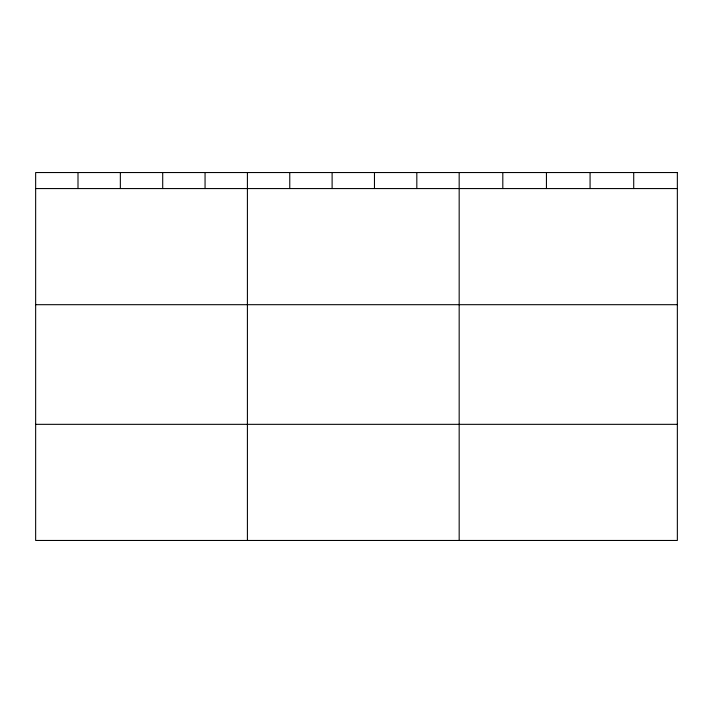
<?xml version="1.0" encoding="UTF-8"?>
<svg xmlns="http://www.w3.org/2000/svg" width="713" height="713" viewBox="0 0 713 713"><rect width="100%" height="100%" fill="white"/><g stroke="black" fill="none" stroke-linecap="round" stroke-linejoin="round"><path stroke-width="1.07" d="M35.65 188.562L677.35 188.562M35.65 304.692L677.35 304.692M35.65 424.333L677.35 424.333M633.714 172.537L633.714 188.562M590.079 172.537L590.079 188.562M546.443 172.537L546.443 188.562M502.808 172.537L502.808 188.562M459.172 172.537L459.172 540.463M416.82 172.537L416.82 188.562M374.468 172.537L374.468 188.562M332.115 172.537L332.115 188.562M289.763 172.537L289.763 188.562M247.411 172.537L247.411 540.463M205.059 172.537L205.059 188.562M162.707 172.537L162.707 188.562M120.354 172.537L120.354 188.562M78.002 172.537L78.002 188.562M677.35 172.537L35.65 172.537L35.65 540.463L677.35 540.463L677.35 172.537"/></g></svg>
